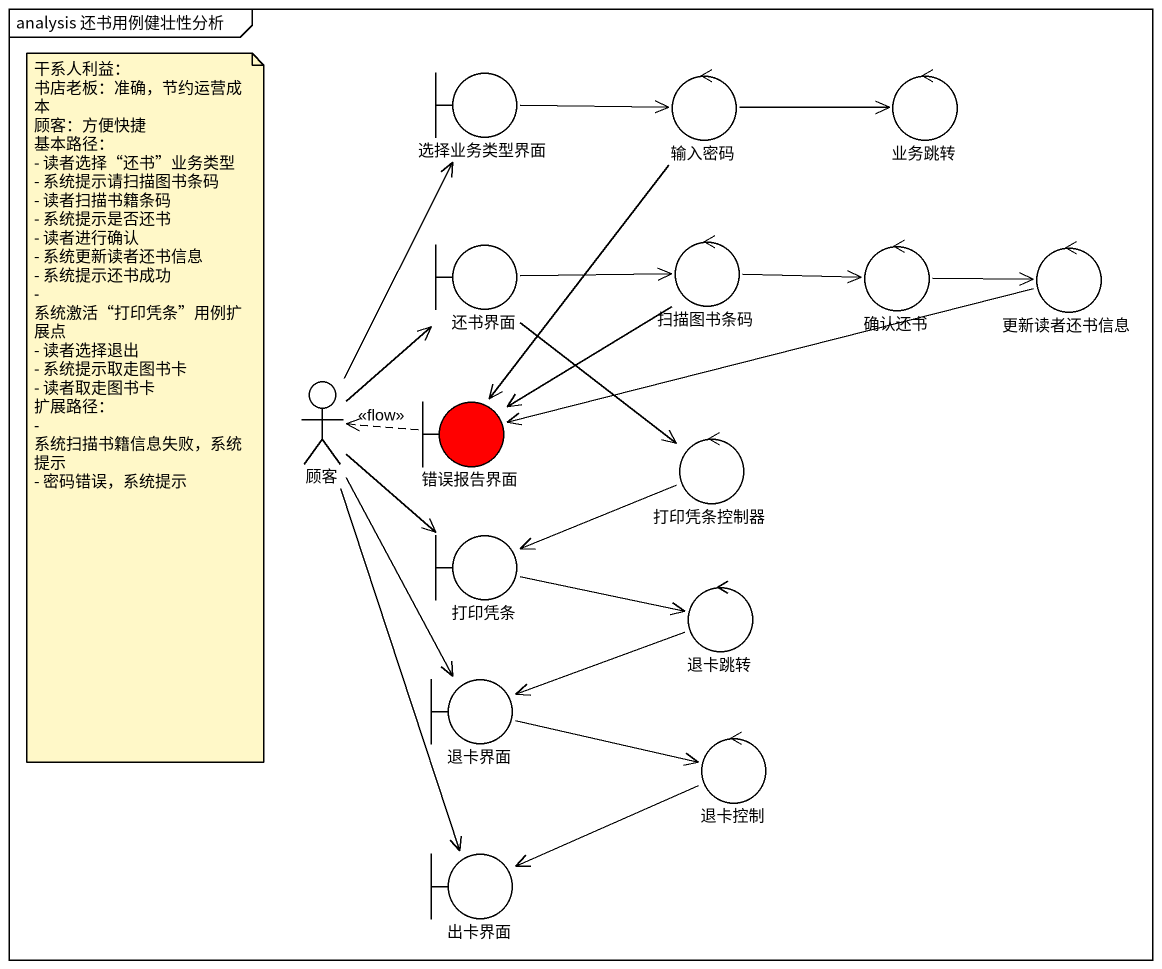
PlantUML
@startuml
mainframe analysis 还书用例健壮性分析
boundary 选择业务类型界面
control 输入密码
control 业务跳转
boundary 还书界面
control 扫描图书条码
control 确认还书
control 更新读者还书信息
actor 顾客
boundary 错误报告界面 #FF0000
control 打印凭条控制器
boundary 打印凭条
control 退卡跳转
boundary 退卡界面
control 退卡控制
boundary 出卡界面
选择业务类型界面 -right-> 输入密码
输入密码 -right-> 业务跳转
输入密码 --> 错误报告界面
还书界面 -right-> 扫描图书条码
还书界面 --> 打印凭条控制器
扫描图书条码 -right-> 确认还书
扫描图书条码 --> 错误报告界面
确认还书 -right-> 更新读者还书信息
更新读者还书信息 -left-> 错误报告界面
顾客 -up-> 选择业务类型界面
顾客 -up-> 还书界面
顾客 --> 打印凭条
顾客 --> 退卡界面
顾客 --> 出卡界面
错误报告界面 .left.> 顾客 : <<flow>>
打印凭条控制器 -left-> 打印凭条
打印凭条 -right-> 退卡跳转
退卡跳转 -left-> 退卡界面
退卡界面 -right-> 退卡控制
退卡控制 -left-> 出卡界面
note as N1
  干系人利益：
  书店老板：准确，节约运营成本
  顾客：方便快捷
  基本路径：
  - 读者选择“还书”业务类型
  - 系统提示请扫描图书条码
  - 读者扫描书籍条码
  - 系统提示是否还书
  - 读者进行确认
  - 系统更新读者还书信息
  - 系统提示还书成功
  - 系统激活“打印凭条”用例扩展点
  - 读者选择退出
  - 系统提示取走图书卡
  - 读者取走图书卡
  扩展路径：
  - 系统扫描书籍信息失败，系统提示
  - 密码错误，系统提示
end note
@enduml
